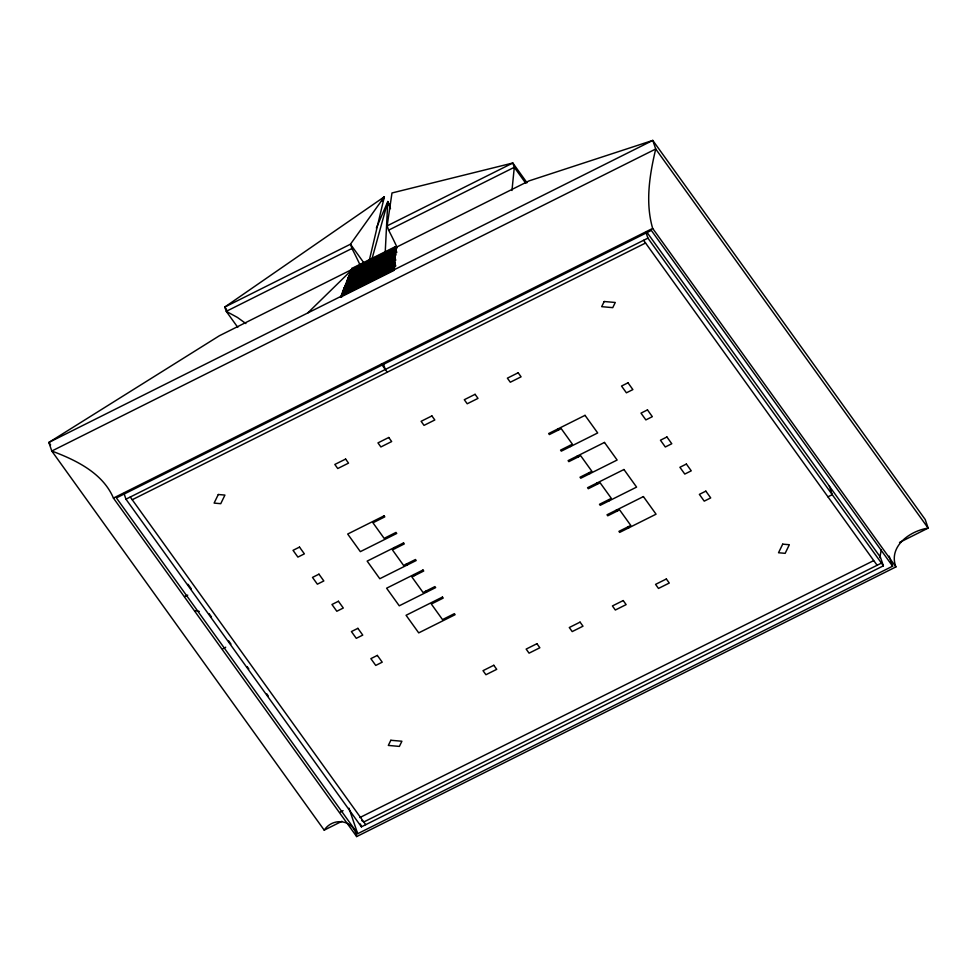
<?xml version="1.0" encoding="UTF-8"?>
<svg xmlns="http://www.w3.org/2000/svg" width="977" height="977" viewBox="0 0 977 977"><rect width="100%" height="100%" fill="white"/><g stroke="black" fill="none" stroke-linecap="round" stroke-linejoin="round"><path stroke-width="1.47" d="M511.972 190.478L514.293 167.299L512.827 163.012L391.985 192.97L387.148 225.858L388.614 230.157A51.256 7.535 63.4 0 1 397.26 247.853M385.243 251.834L387.796 201.567L389.542 205.781M393.951 269.86L395.795 247.523L529.033 180.892L652.783 140.419L925.207 519.532L928.15 528.117L899.524 542.443M387.271 206.11L387.796 201.567L390.495 208.699M881.278 549.856L879.788 557.708M369.257 260.48L384.352 196.78L224.795 307.047L226.261 311.345L237.777 327.368M371.663 260.029L387.796 201.567L376.353 228.02M382.728 201.042L384.352 196.78L382.3 199.039M395.783 265.939L342.255 292.709L343.037 293.601L342.964 290.914L395.429 264.669M342.964 290.914L343.745 291.805L344.026 288.215L394.94 262.752M344.026 288.215L344.808 289.107L345.504 287.311L344.722 286.42L394.574 261.482M394.732 256.365L347.189 280.143L347.971 281.034L347.897 278.335L395.783 254.386M347.897 278.335L348.679 279.239L348.948 275.636L396.613 251.81M382.178 200.773L384.352 196.78L350.474 244.201L224.795 307.047L226.566 309.514M307.682 313.006L352.66 269.09L219.434 335.722L48.85 442.447L51.793 451.032L324.217 830.145L341.938 821.278M324.217 830.145C333.291 816.577 354.114 819.801 356.666 836.581L895.897 566.916C888.081 546.314 910.173 530.755 928.15 528.117L655.726 149.005L652.783 140.419L48.85 442.447L50.621 444.914M223.061 648.704L225.699 647.214M387.148 225.858L512.827 163.012L526.994 182.736M364.091 263.155L350.474 244.201L351.94 248.488L226.261 311.345L237.472 317.464L245.874 323.558M388.614 230.157L514.293 167.299L525.809 183.322M395.441 247.352L396.357 249.624L395.441 247.352L351.427 269.371L352.196 270.263L351.769 268.467L395.27 246.717L395.795 247.523M366.143 262.349L368.842 261.006M351.146 270.568L395.612 247.987M395.941 249.257L350.352 272.046L351.146 272.949L350.719 271.166L395.783 248.622M349.998 272.949L396.1 249.892M396.442 251.174L349.302 274.745L350.084 275.648L349.656 273.841L396.271 250.527M395.587 253.764L348.239 277.444L349.033 278.335L348.594 276.54L396.772 252.445M347.971 281.034L347.543 279.239L395.941 255.034M395.087 257.623L346.481 281.926L347.275 282.829L346.835 281.034L394.94 256.975M346.139 282.829L395.221 258.282M395.575 259.552L345.431 284.625L346.212 285.516L345.785 283.733L395.441 258.905M345.076 285.516L395.783 260.163M344.808 289.107L344.368 287.311L394.708 262.141M395.197 264.071L343.318 290.01L344.099 290.914L343.66 289.107L395.062 263.399M343.037 293.601L342.609 291.805L395.551 265.329M394.684 267.942L341.559 294.504L342.341 295.396L341.901 293.601L394.561 267.271M341.205 295.408L393.584 269.212M393.694 269.872L340.851 296.3L341.632 297.191M340.485 297.179L393.939 270.458M113.43 498.087L652.66 228.423C645.138 202.471 649.583 174.761 655.726 149.005L51.793 451.032C75.913 460.069 102.793 472.99 113.43 498.087L356.666 836.581M125.948 499.186L647.922 238.144L883.379 565.817L361.405 826.847L125.948 499.186L123.994 493.458M132.213 499.735L645.553 243.017M827.934 496.817L832.245 494.655L829.314 486.07M340.35 812.021L343.074 810.666M359.829 817.578L873.621 560.639M881.437 563.106L363.774 821.987L361.673 820.497M892.612 566.196L651.329 230.413L116.41 497.916L357.704 833.699L892.612 566.196L889.168 556.133M184.616 596.495L187.718 595.115M194.911 610.601L199.296 611.443M351.769 268.467L352.477 269.273M350.719 271.166L351.5 272.058M349.656 273.841L350.438 274.745M348.594 276.54L349.387 277.444M347.543 279.239L348.325 280.13M346.835 281.034L347.629 281.926M344.368 287.311L345.162 288.215L344.722 286.42M343.66 289.107L344.454 290.01M341.901 293.601L342.695 294.504M345.785 283.733L346.566 284.625M342.609 291.805L343.391 292.709M652.66 228.423L895.897 566.916M646.762 232.037L880.436 557.232L883.379 565.817M643.611 240.305L877.114 565.256M557.794 428.964L558.526 429.99M569.713 445.561L570.446 446.574M577.26 456.051L577.981 457.065M589.168 472.636L589.9 473.65M596.715 483.127L597.448 484.14M608.634 499.711L609.367 500.725M616.169 510.214L616.902 511.227M628.089 526.798L628.822 527.812M381.421 364.067L387.258 372.188M394.378 547.499L395.111 548.512M406.298 564.083L407.03 565.109M413.845 574.586L414.566 575.6M425.764 591.17L426.485 592.184M130.271 497.024L365.716 824.686M187.999 584.283L191.236 588.801M209.078 613.617L211.508 617.012M228.533 640.704L230.963 644.087M247.181 666.656L248.805 668.915M266.648 693.731L268.26 695.99M395.27 246.717L395.77 247.816M645.968 232.428L647.922 238.144M383.35 363.762L385.304 369.477M360.428 823.99L361.405 826.847M348.972 808.211L357.704 833.699M348.239 277.444L348.679 279.239M351.427 269.371L351.61 270.128M343.318 290.01L343.745 291.805M351.94 248.488A51.256 7.535 63.4 0 1 359.646 264.12M218.298 494.496L214.11 503.094L220.753 503.68L224.93 495.083L218.298 494.496M604.201 301.514L601.685 306.668L612.75 307.645L615.266 302.479L604.201 301.514M390.837 740.273L388.321 745.427L399.385 746.404L401.901 741.238L390.837 740.273M782.699 544.152L778.522 552.75L785.154 553.336L789.343 544.726L782.699 544.152M345.614 459.068L334.83 464.454L337.749 468.52L348.533 463.122L345.614 459.068M388.748 437.488L377.965 442.886L380.883 446.953L391.667 441.555L388.748 437.488M431.895 415.921L421.111 421.307L424.03 425.374L434.814 419.976L431.895 415.921M475.078 394.317L464.295 399.715L467.214 403.77L477.997 398.384L475.078 394.317M518.164 372.774L507.381 378.16L510.299 382.227L521.083 376.829L518.164 372.774M299.512 547.096L293.039 550.332L297.9 557.098L304.372 553.861L299.512 547.096M628.003 382.813L621.531 386.049L626.404 392.815L632.876 389.591L628.003 382.813M384.071 515.844L347.69 534.04L360.342 551.639L396.723 533.454L395.99 532.428L384.144 538.364L372.958 522.793L384.804 516.857L384.071 515.844M585.028 415.347L548.647 433.544L549.379 434.557L561.225 428.634L572.412 444.205L560.566 450.128L561.299 451.142L597.68 432.958L585.028 415.347M318.966 574.171L312.493 577.407L317.366 584.185L323.827 580.949L318.966 574.171M647.47 409.9L640.997 413.137L645.858 419.902L652.331 416.666L647.47 409.9M403.538 542.931L367.157 561.116L379.797 578.726L416.178 560.529L415.457 559.516L403.599 565.439L392.412 549.868L404.258 543.945L403.538 542.931M604.482 442.434L568.101 460.631L568.834 461.645L580.68 455.722L591.867 471.293L580.02 477.216L580.753 478.229L617.134 460.033L604.482 442.434M338.421 601.258L331.96 604.494L336.821 611.26L343.293 608.024L338.421 601.258M666.925 436.975L660.452 440.212L665.313 446.977L671.785 443.741L666.925 436.975M422.992 570.006L386.611 588.203L399.263 605.801L435.644 587.604L434.912 586.591L423.065 592.514L411.879 576.943L423.725 571.02L422.992 570.006M623.949 469.51L587.568 487.706L588.288 488.72L600.134 482.797L611.333 498.368L599.487 504.291L600.208 505.304L636.589 487.108L623.949 469.51M357.887 628.333L351.415 631.569L356.275 638.335L362.748 635.099L357.887 628.333M686.379 464.051L679.907 467.287L684.779 474.065L691.252 470.829L686.379 464.051M442.447 597.081L406.066 615.278L418.718 632.876L455.099 614.692L454.366 613.666L442.52 619.601L431.333 604.03L443.179 598.095L442.447 597.081M643.403 496.585L607.022 514.781L607.755 515.795L619.601 509.872L630.788 525.443L618.942 531.366L619.674 532.392L656.056 514.195L643.403 496.585M377.342 655.408L370.869 658.645L375.742 665.422L382.215 662.186L377.342 655.408M705.846 491.138L699.373 494.374L704.234 501.14L710.706 497.904L705.846 491.138M493.8 665.276L483.017 670.674L485.935 674.728L496.719 669.343L493.8 665.276M536.935 643.709L526.151 649.094L529.07 653.161L539.854 647.763L536.935 643.709M580.069 622.129L569.286 627.527L572.204 631.582L582.988 626.196L580.069 622.129M623.216 600.562L612.42 605.948L615.339 610.014L626.135 604.616L623.216 600.562M666.351 578.982L655.567 584.38L658.486 588.435L669.269 583.049L666.351 578.982"/></g></svg>
